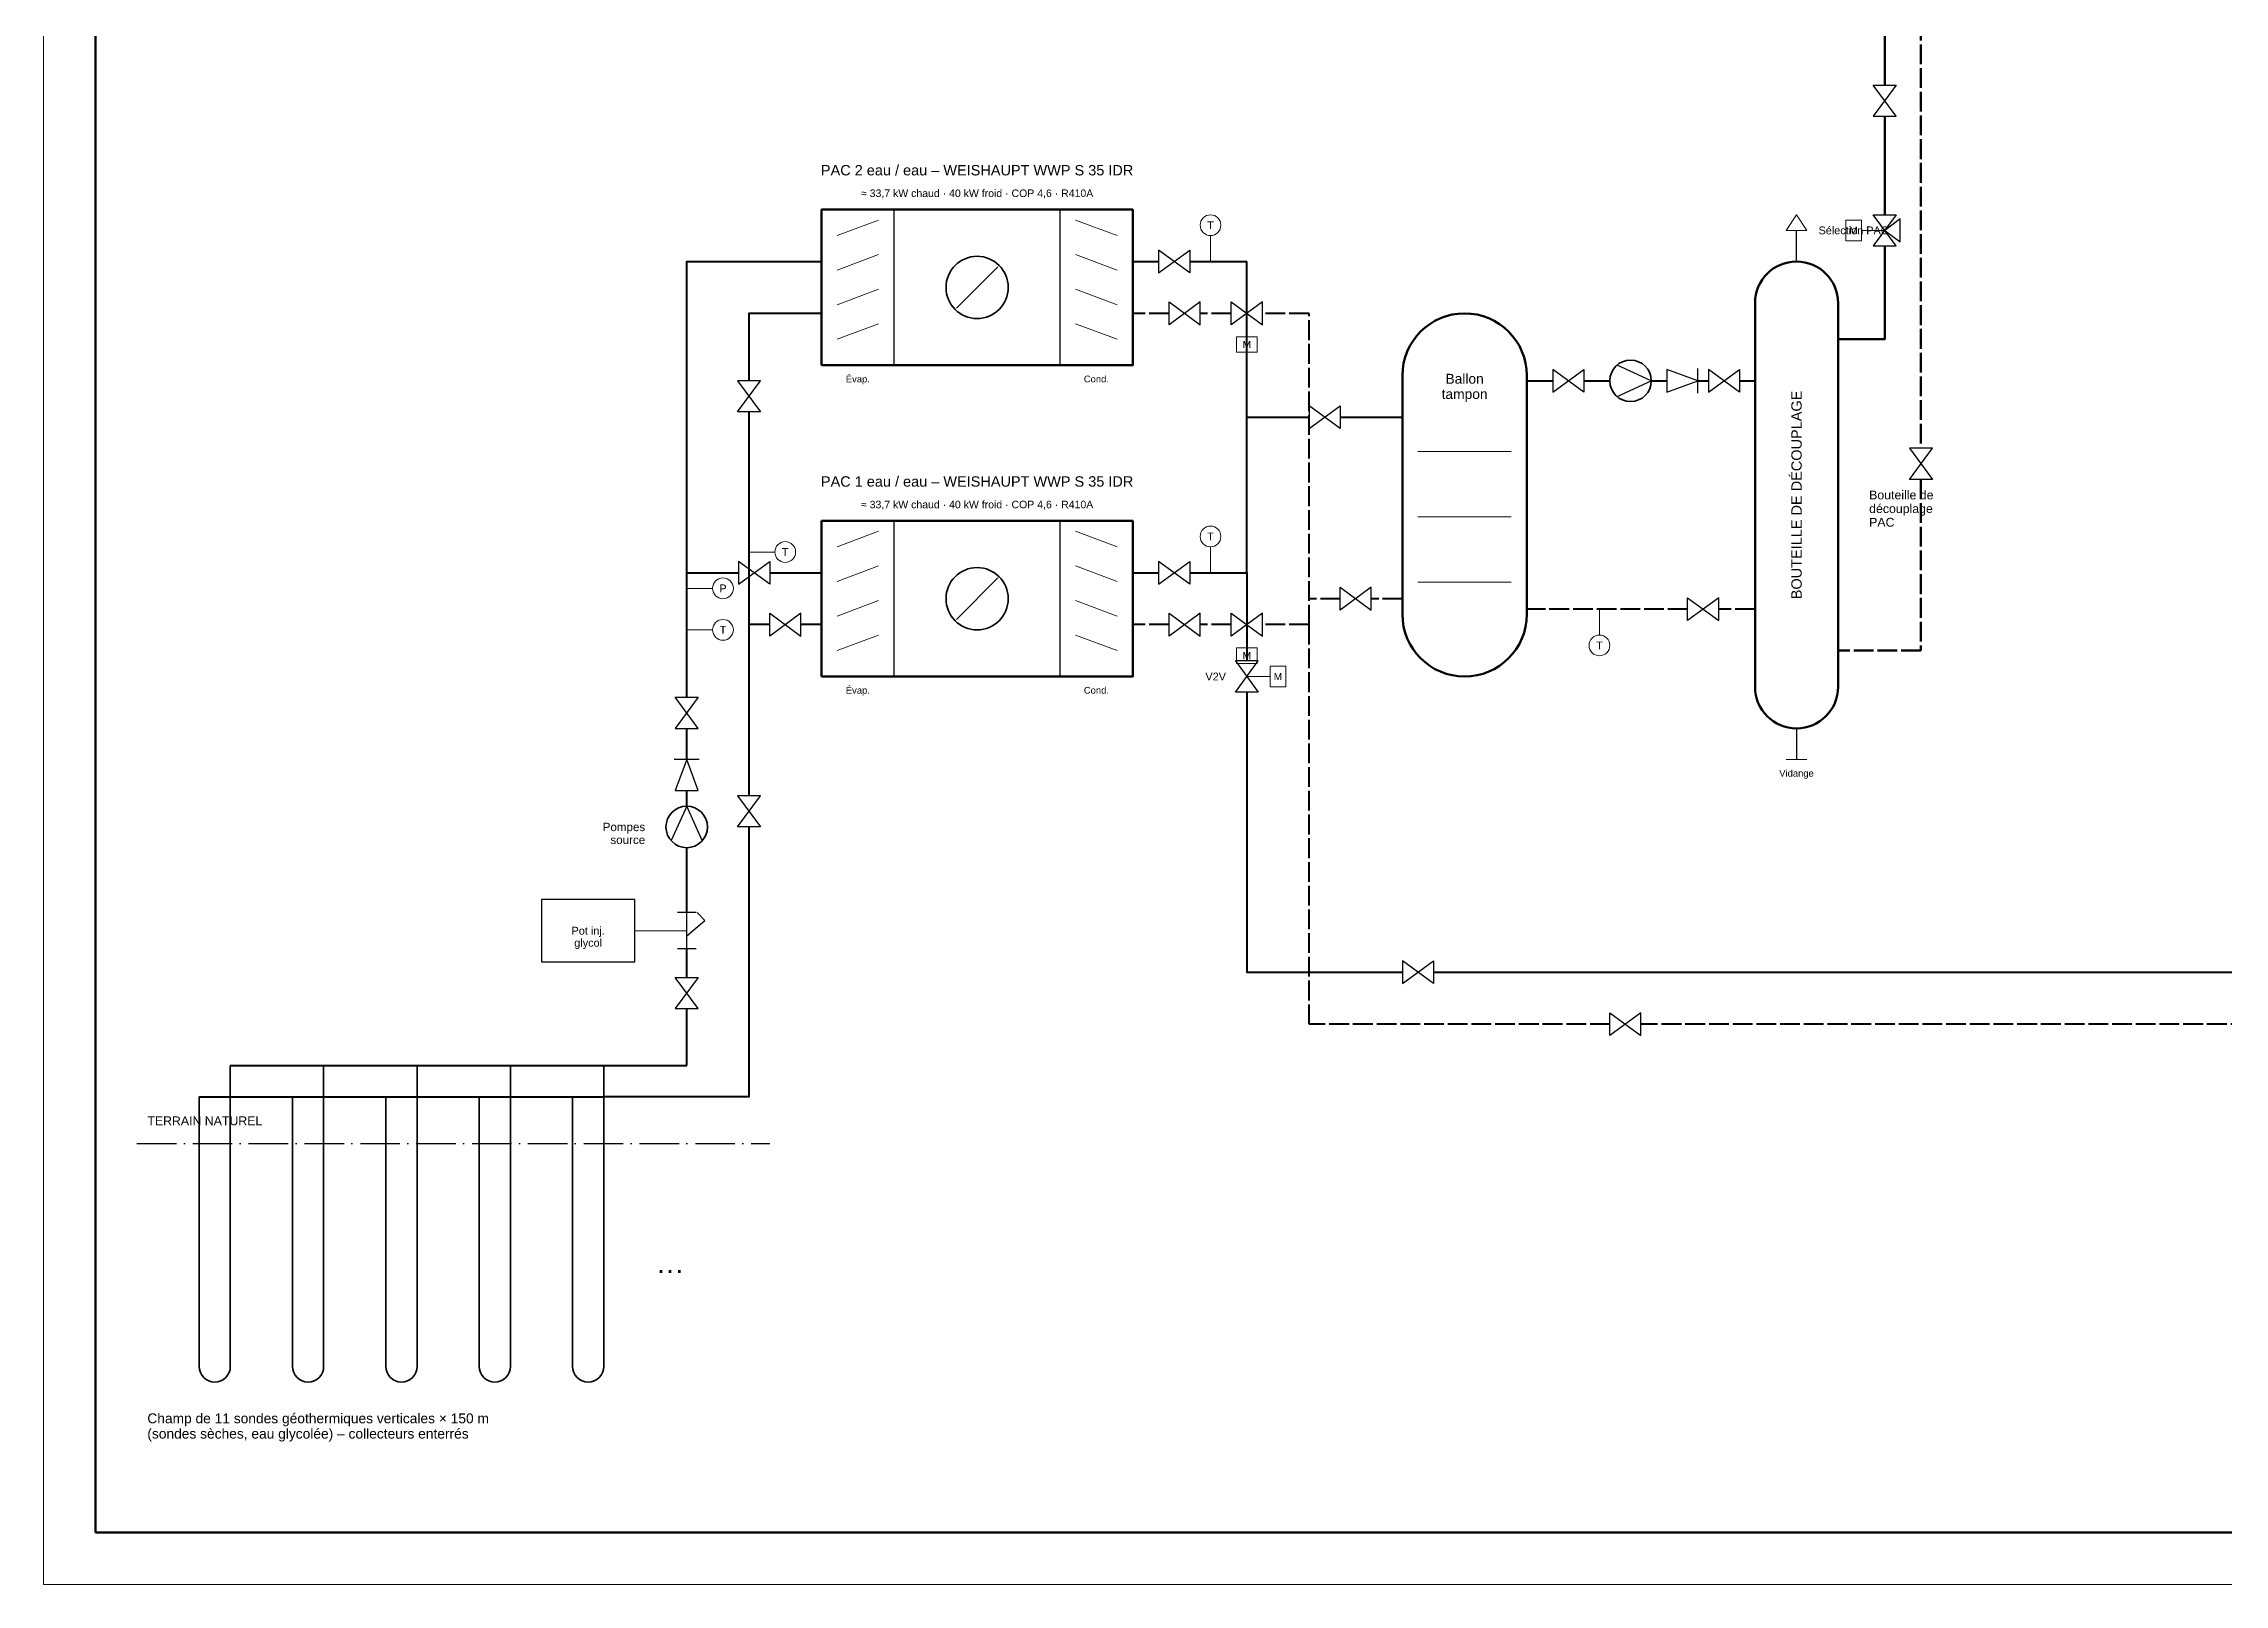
# Model space of a CAD drawing. Header units: millimetres. Extents: x 0 to 841, y 0 to 594.
# Drawn here: x 0 to 420.5, y 0 to 297 of the extents above; entities that cross this region are included whole.
import ezdxf
from ezdxf.enums import TextEntityAlignment as Align

# ---------------------------------------------------------------- set-up
doc = ezdxf.new("R2010")
doc.units = ezdxf.units.MM
doc.header["$LTSCALE"] = 3
doc.linetypes.add('DASHDOT', pattern=[3.556, 2.54, -0.508, 0, -0.508])
doc.linetypes.add('DASHED', pattern=[1.524, 1.27, -0.254])
for name, color, linetype in [('CADRE', 7, 'Continuous'), ('CVC-ACCESSOIRE', 6, 'Continuous'), ('CVC-CH-ALLER', 1, 'Continuous'), ('CVC-CH-RETOUR', 5, 'DASHED'), ('CVC-EQUIPEMENT', 7, 'Continuous'), ('CVC-GLYCOL', 3, 'Continuous'), ('CVC-LIMITE', 8, 'DASHDOT'), ('CVC-TEXTE', 7, 'Continuous'), ('CVC-TEXTE-PUISS', 4, 'Continuous')]:
    doc.layers.add(name, color=color, linetype=linetype)
doc.styles.get("Standard").update_dxf_attribs({"font": 'arial.ttf'})

msp = doc.modelspace()

# ---------------------------------------------------------------- linework, layer by layer
at = {"layer": 'CADRE', "lineweight": 18}
msp.add_lwpolyline([(0, 0), (841, 0), (841, 594), (0, 594), (0, 0)], dxfattribs=at)
at = {"layer": 'CADRE', "lineweight": 70}
msp.add_lwpolyline([(10, 10), (831, 10), (831, 584), (10, 584), (10, 10)], dxfattribs=at)
at = {"layer": 'CVC-ACCESSOIRE', "lineweight": 25}
for points in [[(357.2, 283), (352.8, 289), (357.2, 289), (352.8, 283), (357.2, 283)], [(357.2, 258), (352.8, 264), (357.2, 264), (352.8, 258), (357.2, 258)], [(355, 261), (358, 258.8), (358, 263.2), (355, 261)], [(215, 252.8), (221, 257.2), (221, 252.8), (215, 257.2), (215, 252.8)], [(223, 247.2), (217, 242.8), (217, 247.2), (223, 242.8), (223, 247.2)], [(235, 247.2), (229, 242.8), (229, 247.2), (235, 242.8), (235, 247.2)], [(133.8, 232), (138.2, 226), (133.8, 226), (138.2, 232), (133.8, 232)], [(291, 229.8), (297, 234.2), (297, 229.8), (291, 234.2), (291, 229.8)], [(303.4, 229), (310, 232), (303.4, 235)], [(313, 229.8), (319, 232), (313, 234.2), (313, 229.8)], [(319, 229.6), (319, 234.4)], [(321, 229.8), (327, 234.2), (327, 229.8), (321, 234.2), (321, 229.8)], [(244, 222.8), (250, 227.2), (250, 222.8), (244, 227.2), (244, 222.8)], [(359.8, 219), (364.2, 213), (359.8, 213), (364.2, 219), (359.8, 219)], [(134, 192.8), (140, 197.2), (140, 192.8), (134, 197.2), (134, 192.8)], [(215, 192.8), (221, 197.2), (221, 192.8), (215, 197.2), (215, 192.8)], [(256, 192.2), (250, 187.8), (250, 192.2), (256, 187.8), (256, 192.2)], [(323, 190.2), (317, 185.8), (317, 190.2), (323, 185.8), (323, 190.2)], [(146, 187.2), (140, 182.8), (140, 187.2), (146, 182.8), (146, 187.2)], [(223, 187.2), (217, 182.8), (217, 187.2), (223, 182.8), (223, 187.2)], [(235, 187.2), (229, 182.8), (229, 187.2), (235, 182.8), (235, 187.2)], [(229.8, 178), (234.2, 172), (229.8, 172), (234.2, 178), (229.8, 178)], [(126.2, 165), (121.8, 171), (126.2, 171), (121.8, 165), (126.2, 165)], [(126.4, 159), (121.6, 159)], [(126.2, 153), (124, 159), (121.8, 153), (126.2, 153)], [(133.8, 152), (138.2, 146), (133.8, 146), (138.2, 152), (133.8, 152)], [(127, 143.4), (124, 150), (121, 143.4)], [(125.8, 129.5), (122.2, 129.5)], [(124, 122.5), (124, 129.5)], [(124, 125), (127.5, 128), (126, 129.5)], [(125.8, 122.5), (122.2, 122.5)], [(262, 115.8), (268, 120.2), (268, 115.8), (262, 120.2), (262, 115.8)], [(126.2, 111), (121.8, 117), (126.2, 117), (121.8, 111), (126.2, 111)], [(308, 110.2), (302, 105.8), (302, 110.2), (308, 105.8), (308, 110.2)]]:
    msp.add_lwpolyline(points, dxfattribs=at)
at = {"layer": 'CVC-ACCESSOIRE', "lineweight": 18}
for points in [[(336, 261), (340, 261), (338, 264), (336, 261)], [(350.5, 259), (350.5, 263), (347.5, 263), (347.5, 259), (350.5, 259)], [(355, 261), (350.5, 261)], [(225, 255), (225, 260)], [(232, 245), (232, 240.5)], [(234, 240.5), (230, 240.5), (230, 237.5), (234, 237.5), (234, 240.5)], [(136, 199), (141, 199)], [(225, 195), (225, 200)], [(124, 192), (129, 192)], [(300, 188), (300, 183)], [(124, 184), (129, 184)], [(232, 185), (232, 180.5)], [(234, 180.5), (230, 180.5), (230, 177.5), (234, 177.5), (234, 180.5)], [(236.5, 177), (236.5, 173), (239.5, 173), (239.5, 177), (236.5, 177)], [(232, 175), (236.5, 175)], [(336, 159), (340, 159)]]:
    msp.add_lwpolyline(points, dxfattribs=at)
for centre in [(225, 262), (225, 202), (143, 199), (131, 192), (131, 184), (300, 181)]:
    msp.add_circle(centre, 2, dxfattribs=at)
at = {"layer": 'CVC-ACCESSOIRE', "lineweight": 35}
for centre in [(306, 232), (124, 146)]:
    msp.add_circle(centre, 4, dxfattribs=at)
at = {"layer": 'CVC-CH-ALLER', "lineweight": 50}
for points in [[(355, 289), (355, 318)], [(355, 264), (355, 283)], [(346, 240), (355, 240), (355, 258)]]:
    msp.add_lwpolyline(points, dxfattribs=at)
at = {"layer": 'CVC-CH-ALLER', "lineweight": 40}
for points in [[(210, 255), (215, 255)], [(221, 255), (232, 255)], [(232, 195), (232, 255)], [(286, 232), (291, 232)], [(297, 232), (302, 232)], [(310, 232), (313, 232)], [(319, 232), (321, 232)], [(327, 232), (330, 232)], [(232, 225), (244, 225)], [(250, 225), (262, 225)], [(210, 195), (215, 195)], [(221, 195), (232, 195)], [(232, 195), (232, 178)], [(232, 172), (232, 118), (262, 118)], [(268, 118), (805, 118)]]:
    msp.add_lwpolyline(points, dxfattribs=at)
at = {"layer": 'CVC-CH-RETOUR', "lineweight": 50}
for points in [[(362, 306), (362, 219)], [(362, 213), (362, 180), (346, 180)]]:
    msp.add_lwpolyline(points, dxfattribs=at)
at = {"layer": 'CVC-CH-RETOUR', "lineweight": 40}
for points in [[(217, 245), (210, 245)], [(229, 245), (223, 245)], [(244, 245), (235, 245)], [(244, 185), (244, 245)], [(250, 190), (244, 190)], [(262, 190), (256, 190)], [(317, 188), (286, 188)], [(330, 188), (323, 188)], [(217, 185), (210, 185)], [(229, 185), (223, 185)], [(244, 185), (235, 185)], [(302, 108), (244, 108), (244, 185)], [(805, 108), (308, 108)]]:
    msp.add_lwpolyline(points, dxfattribs=at)
at = {"layer": 'CVC-EQUIPEMENT', "lineweight": 50}
for points in [[(150, 235), (210, 235), (210, 265), (150, 265), (150, 235)], [(330, 173), (330, 247)], [(346, 173), (346, 247)], [(262, 187), (262, 233)], [(286, 187), (286, 233)], [(150, 175), (210, 175), (210, 205), (150, 205), (150, 175)]]:
    msp.add_lwpolyline(points, dxfattribs=at)
at = {"layer": 'CVC-EQUIPEMENT', "lineweight": 25}
for points in [[(164, 235), (164, 265)], [(196, 235), (196, 265)], [(338, 255), (338, 261)], [(164, 175), (164, 205)], [(196, 175), (196, 205)], [(338, 165), (338, 159)], [(96, 120), (114, 120), (114, 132), (96, 132), (96, 120)]]:
    msp.add_lwpolyline(points, dxfattribs=at)
at = {"layer": 'CVC-EQUIPEMENT', "lineweight": 18}
for points in [[(153, 260), (161, 263)], [(199, 263), (207, 260)], [(153, 253.333), (161, 256.333)], [(176, 246), (184, 254)], [(199, 256.333), (207, 253.333)], [(153, 246.667), (161, 249.667)], [(199, 249.667), (207, 246.667)], [(153, 240), (161, 243)], [(199, 243), (207, 240)], [(153, 200), (161, 203)], [(199, 203), (207, 200)], [(153, 193.333), (161, 196.333)], [(176, 186), (184, 194)], [(199, 196.333), (207, 193.333)], [(153, 186.667), (161, 189.667)], [(199, 189.667), (207, 186.667)], [(153, 180), (161, 183)], [(199, 183), (207, 180)]]:
    msp.add_lwpolyline(points, dxfattribs=at)
at = {"layer": 'CVC-EQUIPEMENT', "lineweight": 13}
for points in [[(265, 218.4), (283, 218.4)], [(265, 205.8), (283, 205.8)], [(265, 193.2), (283, 193.2)]]:
    msp.add_lwpolyline(points, dxfattribs=at)
at = {"layer": 'CVC-EQUIPEMENT', "lineweight": 35}
for centre in [(180, 250), (180, 190)]:
    msp.add_circle(centre, 6, dxfattribs=at)
at = {"layer": 'CVC-EQUIPEMENT', "lineweight": 50}
for centre, radius, start, end in [((338, 247), 8, 0, 180), ((274, 233), 12, 0, 180), ((274, 187), 12, 180, 360), ((338, 173), 8, 180, 360)]:
    msp.add_arc(centre, radius, start, end, dxfattribs=at)
at = {"layer": 'CVC-GLYCOL', "lineweight": 40}
for points in [[(124, 171), (124, 255), (150, 255)], [(150, 245), (136, 245), (136, 232)], [(136, 226), (136, 152)], [(124, 195), (134, 195)], [(140, 195), (150, 195)], [(140, 185), (136, 185)], [(150, 185), (146, 185)], [(124, 159), (124, 165)], [(124, 150), (124, 153)], [(136, 146), (136, 94), (108, 94)], [(124, 129.5), (124, 142)], [(124, 117), (124, 122.5)], [(124, 100), (124, 111)], [(36, 100), (124, 100)], [(30, 94), (108, 94)]]:
    msp.add_lwpolyline(points, dxfattribs=at)
at = {"layer": 'CVC-GLYCOL', "lineweight": 18}
msp.add_lwpolyline([(114, 126), (124, 126)], dxfattribs=at)
at = {"layer": 'CVC-GLYCOL', "lineweight": 35}
for points in [[(36, 100), (36, 42)], [(54, 100), (54, 42)], [(72, 100), (72, 42)], [(90, 100), (90, 42)], [(108, 100), (108, 42)], [(30, 94), (30, 42)], [(48, 94), (48, 42)], [(66, 94), (66, 42)], [(84, 94), (84, 42)], [(102, 94), (102, 42)]]:
    msp.add_lwpolyline(points, dxfattribs=at)
for centre in [(33, 42), (51, 42), (69, 42), (87, 42), (105, 42)]:
    msp.add_arc(centre, 3, 180, 360, dxfattribs=at)
at = {"layer": 'CVC-LIMITE', "lineweight": 25}
msp.add_lwpolyline([(18, 85), (140, 85)], dxfattribs=at)

# ---------------------------------------------------------------- texts
at = {"layer": 'CVC-TEXTE'}
for s, p in [('PAC 2 eau / eau – WEISHAUPT WWP S 35 IDR', (180, 271)), ('PAC 1 eau / eau – WEISHAUPT WWP S 35 IDR', (180, 211))]:
    msp.add_text(s, height=2, dxfattribs=at).set_placement(p, align=Align.BOTTOM_CENTER)
for s, height, p in [('T', 1.5, (225, 262)), ('Sélection PAC', 1.5, (349, 261)), ('M', 1.4, (349, 261)), ('M', 1.4, (232, 239)), ('Ballon', 1.9, (274, 232.4)), ('tampon', 1.9, (274, 229.455)), ('T', 1.5, (225, 202)), ('T', 1.5, (143, 199)), ('P', 1.5, (131, 192)), ('T', 1.5, (131, 184)), ('T', 1.5, (300, 181)), ('M', 1.4, (232, 179)), ('V2V', 1.5, (226, 175)), ('M', 1.4, (238, 175)), ('Pot inj.', 1.5, (105, 126)), ('glycol', 1.5, (105, 123.675))]:
    msp.add_text(s, height=height, dxfattribs=at).set_placement(p, align=Align.MIDDLE_CENTER)
for s, p in [('Évap.', (157, 233)), ('Cond.', (203, 233)), ('Évap.', (157, 173)), ('Cond.', (203, 173)), ('Vidange', (338, 157))]:
    msp.add_text(s, height=1.3, dxfattribs=at).set_placement(p, align=Align.TOP_CENTER)
msp.add_text('BOUTEILLE DE DÉCOUPLAGE', height=2, rotation=90, dxfattribs=at).set_placement((338, 210), align=Align.MIDDLE_CENTER)
for s, height, p in [('Bouteille de', 1.7, (352, 210)), ('découplage', 1.7, (352, 207.365)), ('PAC', 1.7, (352, 204.73)), ('…', 4, (118, 62)), ('Champ de 11 sondes géothermiques verticales × 150 m', 1.9, (20, 32)), ('(sondes sèches, eau glycolée) – collecteurs enterrés', 1.9, (20, 29.055))]:
    msp.add_text(s, height=height, dxfattribs=at).set_placement(p, align=Align.MIDDLE_LEFT)
for s, p in [('Pompes', (116, 146)), ('source', (116, 143.52))]:
    msp.add_text(s, height=1.6, dxfattribs=at).set_placement(p, align=Align.MIDDLE_RIGHT)
msp.add_text('TERRAIN NATUREL', height=1.7, dxfattribs=at).set_placement((20, 88), align=Align.BOTTOM_LEFT)
at = {"layer": 'CVC-TEXTE-PUISS'}
for p in [(180, 267), (180, 207)]:
    msp.add_text('≈ 33,7 kW chaud · 40 kW froid · COP 4,6 · R410A', height=1.45, dxfattribs=at).set_placement(p, align=Align.BOTTOM_CENTER)

doc.saveas('drawing.dxf')
